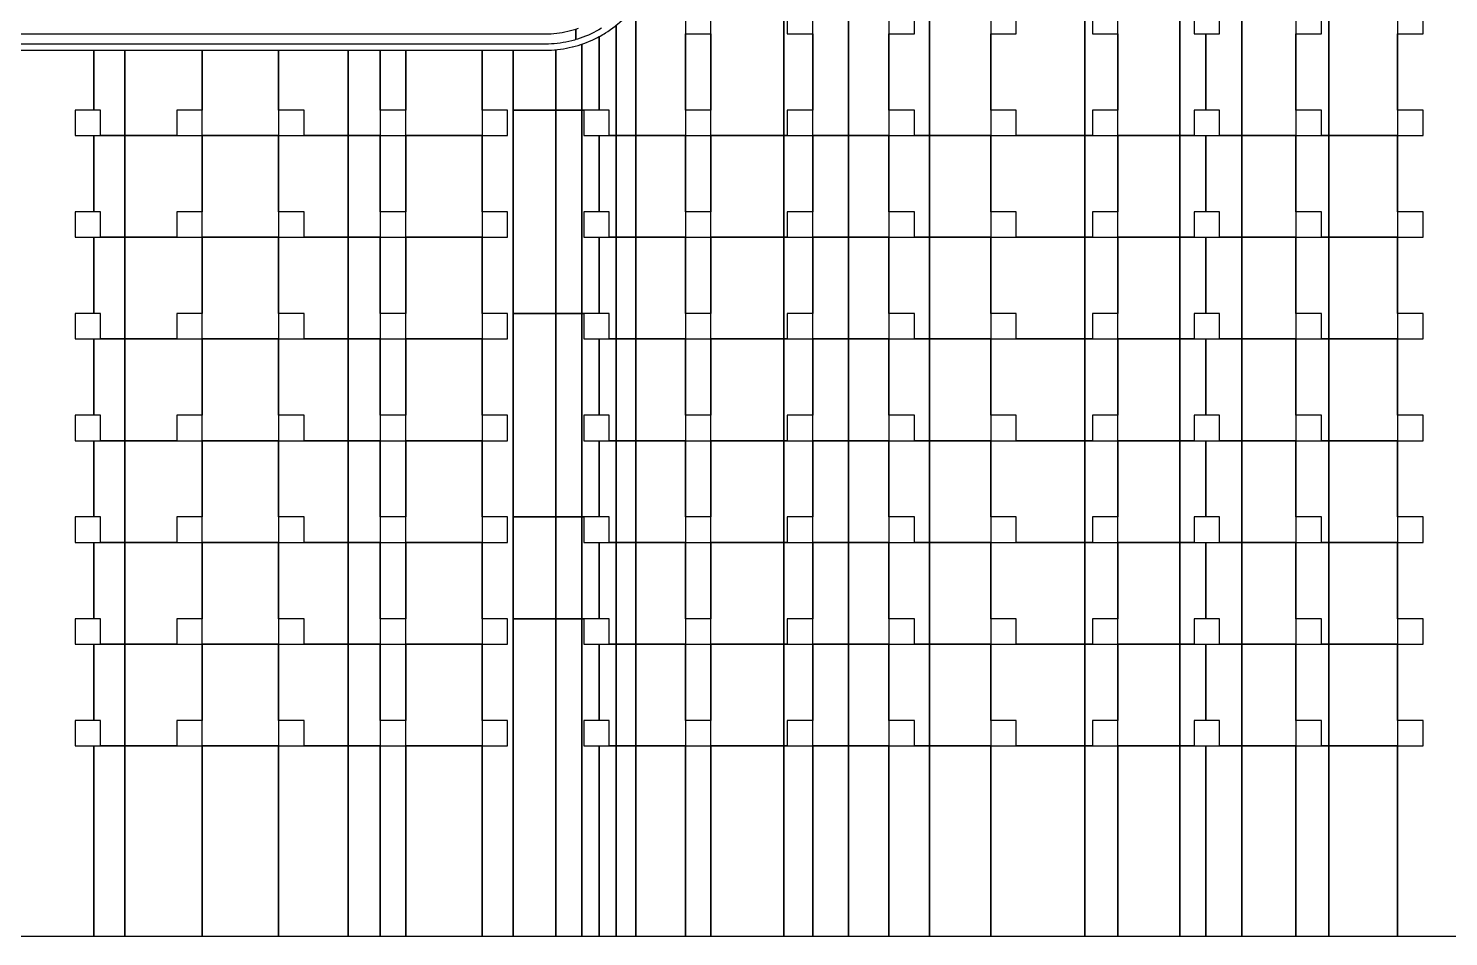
# Model space of a CAD drawing. Extents: x -4500 to 4500, y -3250 to 3250.
# Drawn here: x 442 to 1838, y -3250 to -2357 of the extents above; entities that cross this region are included whole.
import ezdxf

# ---------------------------------------------------------------- set-up
doc = ezdxf.new("R2010")
doc.units = 0
doc.layers.add('L1D100', color=4, linetype='CONTINUOUS')
doc.layers.add('L1D11', color=2, linetype='CONTINUOUS')

# ---------------------------------------------------------------- blocks, each defined once
blk = doc.blocks.new('TOP_main_1_Cheese_100')
at = {"layer": 'L1D100'}
for points in [[(1862.664, -3250), (1787.5, -3250), (1787.5, -3062.5), (1812.5, -3062.5), (1812.5, -3037.5), (1787.5, -3037.5), (1787.5, -2962.5), (1812.5, -2962.5), (1812.5, -2937.5), (1787.5, -2937.5), (1787.5, -2862.5), (1812.5, -2862.5), (1812.5, -2837.5), (1787.5, -2837.5), (1787.5, -2762.5), (1812.5, -2762.5), (1812.5, -2737.5), (1787.5, -2737.5), (1787.5, -2662.5), (1812.5, -2662.5), (1812.5, -2637.5), (1787.5, -2637.5), (1787.5, -2562.5), (1812.5, -2562.5), (1812.5, -2537.5), (1787.5, -2537.5), (1787.5, -2462.5), (1812.5, -2462.5), (1812.5, -2437.5), (1787.5, -2437.5), (1787.5, -2362.5), (1812.5, -2362.5), (1812.5, -2337.5)], [(1087.5, -2062.5), (1087.5, -2462.5), (1038.659, -2462.5), (1038.659, -2334.148)], [(412.5, -2378.6), (506.006, -2378.6), (506.006, -2437.5), (487.5, -2437.5), (487.5, -2462.5), (506.006, -2462.5), (506.006, -2537.5), (487.5, -2537.5), (487.5, -2562.5), (506.006, -2562.5), (506.006, -2637.5), (487.5, -2637.5), (487.5, -2662.5), (506.006, -2662.5), (506.006, -2737.5), (487.5, -2737.5), (487.5, -2762.5), (506.006, -2762.5), (506.006, -2837.5), (487.5, -2837.5), (487.5, -2862.5), (506.006, -2862.5), (506.006, -2937.5), (487.5, -2937.5), (487.5, -2962.5), (506.006, -2962.5), (506.006, -3037.5), (487.5, -3037.5), (487.5, -3062.5), (506.006, -3062.5), (506.006, -3250), (412.5, -3250)]]:
    blk.add_lwpolyline(points, dxfattribs=at)
for points in [[(1112.5, -2462.5), (1112.5, -2062.5), (1183.994, -2062.5), (1183.994, -2462.5)], [(1183.994, -2462.5), (1183.994, -2062.5), (1212.5, -2062.5), (1212.5, -2137.5), (1187.5, -2137.5), (1187.5, -2162.5), (1212.5, -2162.5), (1212.5, -2237.5), (1187.5, -2237.5), (1187.5, -2262.5), (1212.5, -2262.5), (1212.5, -2337.5), (1187.5, -2337.5), (1187.5, -2362.5), (1212.5, -2362.5), (1212.5, -2437.5), (1187.5, -2437.5), (1187.5, -2462.5)], [(1212.5, -2462.5), (1212.5, -2062.5), (1247.698, -2062.5), (1247.698, -2462.5)], [(1247.698, -2462.5), (1247.698, -2062.5), (1287.5, -2062.5), (1287.5, -2462.5)], [(1312.5, -2462.5), (1312.5, -2437.5), (1287.5, -2437.5), (1287.5, -2362.5), (1312.5, -2362.5), (1312.5, -2337.5), (1287.5, -2337.5), (1287.5, -2262.5), (1312.5, -2262.5), (1312.5, -2237.5), (1287.5, -2237.5), (1287.5, -2162.5), (1312.5, -2162.5), (1312.5, -2137.5), (1287.5, -2137.5), (1287.5, -2062.5), (1327.226, -2062.5), (1327.226, -2462.5)], [(1327.226, -2462.5), (1327.226, -2062.5), (1387.5, -2062.5), (1387.5, -2462.5)], [(1412.5, -2462.5), (1412.5, -2437.5), (1387.5, -2437.5), (1387.5, -2362.5), (1412.5, -2362.5), (1412.5, -2337.5), (1387.5, -2337.5), (1387.5, -2262.5), (1412.5, -2262.5), (1412.5, -2237.5), (1387.5, -2237.5), (1387.5, -2162.5), (1412.5, -2162.5), (1412.5, -2137.5), (1387.5, -2137.5), (1387.5, -2062.5), (1479.869, -2062.5), (1479.869, -2462.5)], [(1479.869, -2462.5), (1479.869, -2062.5), (1512.5, -2062.5), (1512.5, -2137.5), (1487.5, -2137.5), (1487.5, -2162.5), (1512.5, -2162.5), (1512.5, -2237.5), (1487.5, -2237.5), (1487.5, -2262.5), (1512.5, -2262.5), (1512.5, -2337.5), (1487.5, -2337.5), (1487.5, -2362.5), (1512.5, -2362.5), (1512.5, -2437.5), (1487.5, -2437.5), (1487.5, -2462.5)], [(1512.5, -2462.5), (1512.5, -2062.5), (1573.313, -2062.5), (1573.313, -2462.5)], [(1573.313, -2462.5), (1573.313, -2062.5), (1598.952, -2062.5), (1598.952, -2137.5), (1587.5, -2137.5), (1587.5, -2162.5), (1598.952, -2162.5), (1598.952, -2237.5), (1587.5, -2237.5), (1587.5, -2262.5), (1598.952, -2262.5), (1598.952, -2337.5), (1587.5, -2337.5), (1587.5, -2362.5), (1598.952, -2362.5), (1598.952, -2437.5), (1587.5, -2437.5), (1587.5, -2462.5)], [(1612.5, -2462.5), (1612.5, -2437.5), (1598.952, -2437.5), (1598.952, -2362.5), (1612.5, -2362.5), (1612.5, -2337.5), (1598.952, -2337.5), (1598.952, -2262.5), (1612.5, -2262.5), (1612.5, -2237.5), (1598.952, -2237.5), (1598.952, -2162.5), (1612.5, -2162.5), (1612.5, -2137.5), (1598.952, -2137.5), (1598.952, -2062.5), (1634.263, -2062.5), (1634.263, -2462.5)], [(1634.263, -2462.5), (1634.263, -2062.5), (1687.5, -2062.5), (1687.5, -2462.5)], [(1712.5, -2462.5), (1712.5, -2437.5), (1687.5, -2437.5), (1687.5, -2362.5), (1712.5, -2362.5), (1712.5, -2337.5), (1687.5, -2337.5), (1687.5, -2262.5), (1712.5, -2262.5), (1712.5, -2237.5), (1687.5, -2237.5), (1687.5, -2162.5), (1712.5, -2162.5), (1712.5, -2137.5), (1687.5, -2137.5), (1687.5, -2062.5), (1719.741, -2062.5), (1719.741, -2462.5)], [(1719.741, -2462.5), (1719.741, -2062.5), (1787.5, -2062.5), (1787.5, -2462.5)], [(1019.351, -2462.5), (1019.351, -2354.118), (1020.67, -2353.054), (1022.92, -2351.138), (1025.117, -2349.163), (1027.262, -2347.13), (1029.351, -2345.04), (1031.384, -2342.896), (1033.359, -2340.698), (1035.275, -2338.449), (1037.131, -2336.149), (1038.659, -2334.148), (1038.659, -2462.5)], [(1012.5, -2462.5), (1012.5, -2437.5), (1002.572, -2437.5), (1002.572, -2365.258), (1003.612, -2364.7), (1003.627, -2364.691), (1006.177, -2363.234), (1007.386, -2362.5), (1008.703, -2361.7), (1011.187, -2360.1), (1013.627, -2358.433), (1016.022, -2356.703), (1018.37, -2354.909), (1019.351, -2354.118), (1019.351, -2462.5)], [(960.061, -2437.5), (960.061, -2378.118), (961.629, -2377.971), (964.563, -2377.618), (967.486, -2377.187), (970.397, -2376.678), (973.293, -2376.092), (976.172, -2375.429), (976.306, -2375.394), (979.033, -2374.69), (981.873, -2373.874), (984.691, -2372.984), (985.694, -2372.637), (985.694, -2437.5)], [(985.694, -2437.5), (985.694, -2372.637), (987.484, -2372.018), (990.25, -2370.979), (992.987, -2369.866), (995.694, -2368.681), (998.368, -2367.425), (1001.008, -2366.097), (1002.572, -2365.258), (1002.572, -2437.5)], [(1087.5, -2437.5), (1087.5, -2362.5), (1112.5, -2362.5), (1112.5, -2437.5)], [(512.5, -2462.5), (512.5, -2437.5), (506.006, -2437.5), (506.006, -2378.6), (536.508, -2378.6), (536.508, -2462.5)], [(536.508, -2462.5), (536.508, -2378.6), (612.5, -2378.6), (612.5, -2437.5), (587.5, -2437.5), (587.5, -2462.5)], [(612.5, -2462.5), (612.5, -2378.6), (687.5, -2378.6), (687.5, -2462.5)], [(712.5, -2462.5), (712.5, -2437.5), (687.5, -2437.5), (687.5, -2378.6), (756, -2378.6), (756, -2462.5)], [(756, -2462.5), (756, -2378.6), (787.5, -2378.6), (787.5, -2462.5)], [(787.5, -2437.5), (787.5, -2378.6), (812.5, -2378.6), (812.5, -2437.5)], [(812.5, -2462.5), (812.5, -2378.6), (887.5, -2378.6), (887.5, -2462.5)], [(887.5, -3250), (887.5, -3062.5), (912.5, -3062.5), (912.5, -3037.5), (887.5, -3037.5), (887.5, -2962.5), (912.5, -2962.5), (912.5, -2937.5), (887.5, -2937.5), (887.5, -2862.5), (912.5, -2862.5), (912.5, -2837.5), (887.5, -2837.5), (887.5, -2762.5), (912.5, -2762.5), (912.5, -2737.5), (887.5, -2737.5), (887.5, -2662.5), (912.5, -2662.5), (912.5, -2637.5), (887.5, -2637.5), (887.5, -2562.5), (912.5, -2562.5), (912.5, -2537.5), (887.5, -2537.5), (887.5, -2462.5), (912.5, -2462.5), (912.5, -2437.5), (887.5, -2437.5), (887.5, -2378.6), (918.247, -2378.6), (918.247, -3250)], [(918.247, -2437.5), (918.247, -2378.6), (949.831, -2378.6), (952.786, -2378.561), (955.739, -2378.443), (958.687, -2378.246), (960.061, -2378.118), (960.061, -2437.5)], [(918.247, -2637.5), (918.247, -2437.5), (960.061, -2437.5), (960.061, -2637.5)], [(960.061, -2637.5), (960.061, -2437.5), (985.694, -2437.5), (985.694, -2637.5)], [(985.694, -2637.5), (985.694, -2437.5), (987.5, -2437.5), (987.5, -2462.5), (1002.572, -2462.5), (1002.572, -2537.5), (987.5, -2537.5), (987.5, -2562.5), (1002.572, -2562.5), (1002.572, -2637.5)], [(512.5, -2562.5), (512.5, -2537.5), (506.006, -2537.5), (506.006, -2462.5), (536.508, -2462.5), (536.508, -2562.5)], [(536.508, -2562.5), (536.508, -2462.5), (612.5, -2462.5), (612.5, -2537.5), (587.5, -2537.5), (587.5, -2562.5)], [(612.5, -2562.5), (612.5, -2462.5), (687.5, -2462.5), (687.5, -2562.5)], [(712.5, -2562.5), (712.5, -2537.5), (687.5, -2537.5), (687.5, -2462.5), (756, -2462.5), (756, -2562.5)], [(756, -2562.5), (756, -2462.5), (787.5, -2462.5), (787.5, -2562.5)], [(787.5, -2537.5), (787.5, -2462.5), (812.5, -2462.5), (812.5, -2537.5)], [(812.5, -2562.5), (812.5, -2462.5), (887.5, -2462.5), (887.5, -2562.5)], [(1012.5, -2562.5), (1012.5, -2537.5), (1002.572, -2537.5), (1002.572, -2462.5), (1019.351, -2462.5), (1019.351, -2562.5)], [(1019.351, -2562.5), (1019.351, -2462.5), (1038.659, -2462.5), (1038.659, -2562.5)], [(1038.659, -2562.5), (1038.659, -2462.5), (1087.5, -2462.5), (1087.5, -2562.5)], [(1087.5, -2537.5), (1087.5, -2462.5), (1112.5, -2462.5), (1112.5, -2537.5)], [(1112.5, -2562.5), (1112.5, -2462.5), (1183.994, -2462.5), (1183.994, -2562.5)], [(1183.994, -2562.5), (1183.994, -2462.5), (1212.5, -2462.5), (1212.5, -2537.5), (1187.5, -2537.5), (1187.5, -2562.5)], [(1212.5, -2562.5), (1212.5, -2462.5), (1247.698, -2462.5), (1247.698, -2562.5)], [(1247.698, -2562.5), (1247.698, -2462.5), (1287.5, -2462.5), (1287.5, -2562.5)], [(1312.5, -2562.5), (1312.5, -2537.5), (1287.5, -2537.5), (1287.5, -2462.5), (1327.226, -2462.5), (1327.226, -2562.5)], [(1327.226, -2562.5), (1327.226, -2462.5), (1387.5, -2462.5), (1387.5, -2562.5)], [(1412.5, -2562.5), (1412.5, -2537.5), (1387.5, -2537.5), (1387.5, -2462.5), (1479.869, -2462.5), (1479.869, -2562.5)], [(1479.869, -2562.5), (1479.869, -2462.5), (1512.5, -2462.5), (1512.5, -2537.5), (1487.5, -2537.5), (1487.5, -2562.5)], [(1512.5, -2562.5), (1512.5, -2462.5), (1573.313, -2462.5), (1573.313, -2562.5)], [(1573.313, -2562.5), (1573.313, -2462.5), (1598.952, -2462.5), (1598.952, -2537.5), (1587.5, -2537.5), (1587.5, -2562.5)], [(1612.5, -2562.5), (1612.5, -2537.5), (1598.952, -2537.5), (1598.952, -2462.5), (1634.263, -2462.5), (1634.263, -2562.5)], [(1634.263, -2562.5), (1634.263, -2462.5), (1687.5, -2462.5), (1687.5, -2562.5)], [(1712.5, -2562.5), (1712.5, -2537.5), (1687.5, -2537.5), (1687.5, -2462.5), (1719.741, -2462.5), (1719.741, -2562.5)], [(1719.741, -2562.5), (1719.741, -2462.5), (1787.5, -2462.5), (1787.5, -2562.5)], [(512.5, -2662.5), (512.5, -2637.5), (506.006, -2637.5), (506.006, -2562.5), (536.508, -2562.5), (536.508, -2662.5)], [(536.508, -2662.5), (536.508, -2562.5), (612.5, -2562.5), (612.5, -2637.5), (587.5, -2637.5), (587.5, -2662.5)], [(612.5, -2662.5), (612.5, -2562.5), (687.5, -2562.5), (687.5, -2662.5)], [(712.5, -2662.5), (712.5, -2637.5), (687.5, -2637.5), (687.5, -2562.5), (756, -2562.5), (756, -2662.5)], [(756, -2662.5), (756, -2562.5), (787.5, -2562.5), (787.5, -2662.5)], [(787.5, -2637.5), (787.5, -2562.5), (812.5, -2562.5), (812.5, -2637.5)], [(812.5, -2662.5), (812.5, -2562.5), (887.5, -2562.5), (887.5, -2662.5)], [(1012.5, -2662.5), (1012.5, -2637.5), (1002.572, -2637.5), (1002.572, -2562.5), (1019.351, -2562.5), (1019.351, -2662.5)], [(1019.351, -2662.5), (1019.351, -2562.5), (1038.659, -2562.5), (1038.659, -2662.5)], [(1038.659, -2662.5), (1038.659, -2562.5), (1087.5, -2562.5), (1087.5, -2662.5)], [(1087.5, -2637.5), (1087.5, -2562.5), (1112.5, -2562.5), (1112.5, -2637.5)], [(1112.5, -2662.5), (1112.5, -2562.5), (1183.994, -2562.5), (1183.994, -2662.5)], [(1183.994, -2662.5), (1183.994, -2562.5), (1212.5, -2562.5), (1212.5, -2637.5), (1187.5, -2637.5), (1187.5, -2662.5)], [(1212.5, -2662.5), (1212.5, -2562.5), (1247.698, -2562.5), (1247.698, -2662.5)], [(1247.698, -2662.5), (1247.698, -2562.5), (1287.5, -2562.5), (1287.5, -2662.5)], [(1312.5, -2662.5), (1312.5, -2637.5), (1287.5, -2637.5), (1287.5, -2562.5), (1327.226, -2562.5), (1327.226, -2662.5)], [(1327.226, -2662.5), (1327.226, -2562.5), (1387.5, -2562.5), (1387.5, -2662.5)], [(1412.5, -2662.5), (1412.5, -2637.5), (1387.5, -2637.5), (1387.5, -2562.5), (1479.869, -2562.5), (1479.869, -2662.5)], [(1479.869, -2662.5), (1479.869, -2562.5), (1512.5, -2562.5), (1512.5, -2637.5), (1487.5, -2637.5), (1487.5, -2662.5)], [(1512.5, -2662.5), (1512.5, -2562.5), (1573.313, -2562.5), (1573.313, -2662.5)], [(1573.313, -2662.5), (1573.313, -2562.5), (1598.952, -2562.5), (1598.952, -2637.5), (1587.5, -2637.5), (1587.5, -2662.5)], [(1612.5, -2662.5), (1612.5, -2637.5), (1598.952, -2637.5), (1598.952, -2562.5), (1634.263, -2562.5), (1634.263, -2662.5)], [(1634.263, -2662.5), (1634.263, -2562.5), (1687.5, -2562.5), (1687.5, -2662.5)], [(1712.5, -2662.5), (1712.5, -2637.5), (1687.5, -2637.5), (1687.5, -2562.5), (1719.741, -2562.5), (1719.741, -2662.5)], [(1719.741, -2662.5), (1719.741, -2562.5), (1787.5, -2562.5), (1787.5, -2662.5)], [(918.247, -2837.5), (918.247, -2637.5), (960.061, -2637.5), (960.061, -2837.5)], [(960.061, -2837.5), (960.061, -2637.5), (985.694, -2637.5), (985.694, -2837.5)], [(985.694, -2837.5), (985.694, -2637.5), (987.5, -2637.5), (987.5, -2662.5), (1002.572, -2662.5), (1002.572, -2737.5), (987.5, -2737.5), (987.5, -2762.5), (1002.572, -2762.5), (1002.572, -2837.5)], [(512.5, -2762.5), (512.5, -2737.5), (506.006, -2737.5), (506.006, -2662.5), (536.508, -2662.5), (536.508, -2762.5)], [(536.508, -2762.5), (536.508, -2662.5), (612.5, -2662.5), (612.5, -2737.5), (587.5, -2737.5), (587.5, -2762.5)], [(612.5, -2762.5), (612.5, -2662.5), (687.5, -2662.5), (687.5, -2762.5)], [(712.5, -2762.5), (712.5, -2737.5), (687.5, -2737.5), (687.5, -2662.5), (756, -2662.5), (756, -2762.5)], [(756, -2762.5), (756, -2662.5), (787.5, -2662.5), (787.5, -2762.5)], [(787.5, -2737.5), (787.5, -2662.5), (812.5, -2662.5), (812.5, -2737.5)], [(812.5, -2762.5), (812.5, -2662.5), (887.5, -2662.5), (887.5, -2762.5)], [(1012.5, -2762.5), (1012.5, -2737.5), (1002.572, -2737.5), (1002.572, -2662.5), (1019.351, -2662.5), (1019.351, -2762.5)], [(1019.351, -2762.5), (1019.351, -2662.5), (1038.659, -2662.5), (1038.659, -2762.5)], [(1038.659, -2762.5), (1038.659, -2662.5), (1087.5, -2662.5), (1087.5, -2762.5)], [(1087.5, -2737.5), (1087.5, -2662.5), (1112.5, -2662.5), (1112.5, -2737.5)], [(1112.5, -2762.5), (1112.5, -2662.5), (1183.994, -2662.5), (1183.994, -2762.5)], [(1183.994, -2762.5), (1183.994, -2662.5), (1212.5, -2662.5), (1212.5, -2737.5), (1187.5, -2737.5), (1187.5, -2762.5)], [(1212.5, -2762.5), (1212.5, -2662.5), (1247.698, -2662.5), (1247.698, -2762.5)], [(1247.698, -2762.5), (1247.698, -2662.5), (1287.5, -2662.5), (1287.5, -2762.5)], [(1312.5, -2762.5), (1312.5, -2737.5), (1287.5, -2737.5), (1287.5, -2662.5), (1327.226, -2662.5), (1327.226, -2762.5)], [(1327.226, -2762.5), (1327.226, -2662.5), (1387.5, -2662.5), (1387.5, -2762.5)], [(1412.5, -2762.5), (1412.5, -2737.5), (1387.5, -2737.5), (1387.5, -2662.5), (1479.869, -2662.5), (1479.869, -2762.5)], [(1479.869, -2762.5), (1479.869, -2662.5), (1512.5, -2662.5), (1512.5, -2737.5), (1487.5, -2737.5), (1487.5, -2762.5)], [(1512.5, -2762.5), (1512.5, -2662.5), (1573.313, -2662.5), (1573.313, -2762.5)], [(1573.313, -2762.5), (1573.313, -2662.5), (1598.952, -2662.5), (1598.952, -2737.5), (1587.5, -2737.5), (1587.5, -2762.5)], [(1612.5, -2762.5), (1612.5, -2737.5), (1598.952, -2737.5), (1598.952, -2662.5), (1634.263, -2662.5), (1634.263, -2762.5)], [(1634.263, -2762.5), (1634.263, -2662.5), (1687.5, -2662.5), (1687.5, -2762.5)], [(1712.5, -2762.5), (1712.5, -2737.5), (1687.5, -2737.5), (1687.5, -2662.5), (1719.741, -2662.5), (1719.741, -2762.5)], [(1719.741, -2762.5), (1719.741, -2662.5), (1787.5, -2662.5), (1787.5, -2762.5)], [(512.5, -2862.5), (512.5, -2837.5), (506.006, -2837.5), (506.006, -2762.5), (536.508, -2762.5), (536.508, -2862.5)], [(536.508, -2862.5), (536.508, -2762.5), (612.5, -2762.5), (612.5, -2837.5), (587.5, -2837.5), (587.5, -2862.5)], [(612.5, -2862.5), (612.5, -2762.5), (687.5, -2762.5), (687.5, -2862.5)], [(712.5, -2862.5), (712.5, -2837.5), (687.5, -2837.5), (687.5, -2762.5), (756, -2762.5), (756, -2862.5)], [(756, -2862.5), (756, -2762.5), (787.5, -2762.5), (787.5, -2862.5)], [(787.5, -2837.5), (787.5, -2762.5), (812.5, -2762.5), (812.5, -2837.5)], [(812.5, -2862.5), (812.5, -2762.5), (887.5, -2762.5), (887.5, -2862.5)], [(1012.5, -2862.5), (1012.5, -2837.5), (1002.572, -2837.5), (1002.572, -2762.5), (1019.351, -2762.5), (1019.351, -2862.5)], [(1019.351, -2862.5), (1019.351, -2762.5), (1038.659, -2762.5), (1038.659, -2862.5)], [(1038.659, -2862.5), (1038.659, -2762.5), (1087.5, -2762.5), (1087.5, -2862.5)], [(1087.5, -2837.5), (1087.5, -2762.5), (1112.5, -2762.5), (1112.5, -2837.5)], [(1112.5, -2862.5), (1112.5, -2762.5), (1183.994, -2762.5), (1183.994, -2862.5)], [(1183.994, -2862.5), (1183.994, -2762.5), (1212.5, -2762.5), (1212.5, -2837.5), (1187.5, -2837.5), (1187.5, -2862.5)], [(1212.5, -2862.5), (1212.5, -2762.5), (1247.698, -2762.5), (1247.698, -2862.5)], [(1247.698, -2862.5), (1247.698, -2762.5), (1287.5, -2762.5), (1287.5, -2862.5)], [(1312.5, -2862.5), (1312.5, -2837.5), (1287.5, -2837.5), (1287.5, -2762.5), (1327.226, -2762.5), (1327.226, -2862.5)], [(1327.226, -2862.5), (1327.226, -2762.5), (1387.5, -2762.5), (1387.5, -2862.5)], [(1412.5, -2862.5), (1412.5, -2837.5), (1387.5, -2837.5), (1387.5, -2762.5), (1479.869, -2762.5), (1479.869, -2862.5)], [(1479.869, -2862.5), (1479.869, -2762.5), (1512.5, -2762.5), (1512.5, -2837.5), (1487.5, -2837.5), (1487.5, -2862.5)], [(1512.5, -2862.5), (1512.5, -2762.5), (1573.313, -2762.5), (1573.313, -2862.5)], [(1573.313, -2862.5), (1573.313, -2762.5), (1598.952, -2762.5), (1598.952, -2837.5), (1587.5, -2837.5), (1587.5, -2862.5)], [(1612.5, -2862.5), (1612.5, -2837.5), (1598.952, -2837.5), (1598.952, -2762.5), (1634.263, -2762.5), (1634.263, -2862.5)], [(1634.263, -2862.5), (1634.263, -2762.5), (1687.5, -2762.5), (1687.5, -2862.5)], [(1712.5, -2862.5), (1712.5, -2837.5), (1687.5, -2837.5), (1687.5, -2762.5), (1719.741, -2762.5), (1719.741, -2862.5)], [(1719.741, -2862.5), (1719.741, -2762.5), (1787.5, -2762.5), (1787.5, -2862.5)], [(918.247, -2937.5), (918.247, -2837.5), (960.061, -2837.5), (960.061, -2937.5)], [(960.061, -2937.5), (960.061, -2837.5), (985.694, -2837.5), (985.694, -2937.5)], [(985.694, -2937.5), (985.694, -2837.5), (987.5, -2837.5), (987.5, -2862.5), (1002.572, -2862.5), (1002.572, -2937.5)], [(512.5, -2962.5), (512.5, -2937.5), (506.006, -2937.5), (506.006, -2862.5), (536.508, -2862.5), (536.508, -2962.5)], [(536.508, -2962.5), (536.508, -2862.5), (612.5, -2862.5), (612.5, -2937.5), (587.5, -2937.5), (587.5, -2962.5)], [(612.5, -2962.5), (612.5, -2862.5), (687.5, -2862.5), (687.5, -2962.5)], [(712.5, -2962.5), (712.5, -2937.5), (687.5, -2937.5), (687.5, -2862.5), (756, -2862.5), (756, -2962.5)], [(756, -2962.5), (756, -2862.5), (787.5, -2862.5), (787.5, -2962.5)], [(787.5, -2937.5), (787.5, -2862.5), (812.5, -2862.5), (812.5, -2937.5)], [(812.5, -2962.5), (812.5, -2862.5), (887.5, -2862.5), (887.5, -2962.5)], [(1012.5, -2962.5), (1012.5, -2937.5), (1002.572, -2937.5), (1002.572, -2862.5), (1019.351, -2862.5), (1019.351, -2962.5)], [(1019.351, -2962.5), (1019.351, -2862.5), (1038.659, -2862.5), (1038.659, -2962.5)], [(1038.659, -2962.5), (1038.659, -2862.5), (1087.5, -2862.5), (1087.5, -2962.5)], [(1087.5, -2937.5), (1087.5, -2862.5), (1112.5, -2862.5), (1112.5, -2937.5)], [(1112.5, -2962.5), (1112.5, -2862.5), (1183.994, -2862.5), (1183.994, -2962.5)], [(1183.994, -2962.5), (1183.994, -2862.5), (1212.5, -2862.5), (1212.5, -2937.5), (1187.5, -2937.5), (1187.5, -2962.5)], [(1212.5, -2962.5), (1212.5, -2862.5), (1247.698, -2862.5), (1247.698, -2962.5)], [(1247.698, -2962.5), (1247.698, -2862.5), (1287.5, -2862.5), (1287.5, -2962.5)], [(1312.5, -2962.5), (1312.5, -2937.5), (1287.5, -2937.5), (1287.5, -2862.5), (1327.226, -2862.5), (1327.226, -2962.5)], [(1327.226, -2962.5), (1327.226, -2862.5), (1387.5, -2862.5), (1387.5, -2962.5)], [(1412.5, -2962.5), (1412.5, -2937.5), (1387.5, -2937.5), (1387.5, -2862.5), (1479.869, -2862.5), (1479.869, -2962.5)], [(1479.869, -2962.5), (1479.869, -2862.5), (1512.5, -2862.5), (1512.5, -2937.5), (1487.5, -2937.5), (1487.5, -2962.5)], [(1512.5, -2962.5), (1512.5, -2862.5), (1573.313, -2862.5), (1573.313, -2962.5)], [(1573.313, -2962.5), (1573.313, -2862.5), (1598.952, -2862.5), (1598.952, -2937.5), (1587.5, -2937.5), (1587.5, -2962.5)], [(1612.5, -2962.5), (1612.5, -2937.5), (1598.952, -2937.5), (1598.952, -2862.5), (1634.263, -2862.5), (1634.263, -2962.5)], [(1634.263, -2962.5), (1634.263, -2862.5), (1687.5, -2862.5), (1687.5, -2962.5)], [(1712.5, -2962.5), (1712.5, -2937.5), (1687.5, -2937.5), (1687.5, -2862.5), (1719.741, -2862.5), (1719.741, -2962.5)], [(1719.741, -2962.5), (1719.741, -2862.5), (1787.5, -2862.5), (1787.5, -2962.5)], [(918.247, -3250), (918.247, -2937.5), (960.061, -2937.5), (960.061, -3250)], [(960.061, -3250), (960.061, -2937.5), (985.694, -2937.5), (985.694, -3250)], [(985.694, -3250), (985.694, -2937.5), (987.5, -2937.5), (987.5, -2962.5), (1002.572, -2962.5), (1002.572, -3037.5), (987.5, -3037.5), (987.5, -3062.5), (1002.572, -3062.5), (1002.572, -3250)], [(512.5, -3062.5), (512.5, -3037.5), (506.006, -3037.5), (506.006, -2962.5), (536.508, -2962.5), (536.508, -3062.5)], [(536.508, -3062.5), (536.508, -2962.5), (612.5, -2962.5), (612.5, -3037.5), (587.5, -3037.5), (587.5, -3062.5)], [(612.5, -3062.5), (612.5, -2962.5), (687.5, -2962.5), (687.5, -3062.5)], [(712.5, -3062.5), (712.5, -3037.5), (687.5, -3037.5), (687.5, -2962.5), (756, -2962.5), (756, -3062.5)], [(756, -3062.5), (756, -2962.5), (787.5, -2962.5), (787.5, -3062.5)], [(787.5, -3037.5), (787.5, -2962.5), (812.5, -2962.5), (812.5, -3037.5)], [(812.5, -3062.5), (812.5, -2962.5), (887.5, -2962.5), (887.5, -3062.5)], [(1012.5, -3062.5), (1012.5, -3037.5), (1002.572, -3037.5), (1002.572, -2962.5), (1019.351, -2962.5), (1019.351, -3062.5)], [(1019.351, -3062.5), (1019.351, -2962.5), (1038.659, -2962.5), (1038.659, -3062.5)], [(1038.659, -3062.5), (1038.659, -2962.5), (1087.5, -2962.5), (1087.5, -3062.5)], [(1087.5, -3037.5), (1087.5, -2962.5), (1112.5, -2962.5), (1112.5, -3037.5)], [(1112.5, -3062.5), (1112.5, -2962.5), (1183.994, -2962.5), (1183.994, -3062.5)], [(1183.994, -3062.5), (1183.994, -2962.5), (1212.5, -2962.5), (1212.5, -3037.5), (1187.5, -3037.5), (1187.5, -3062.5)], [(1212.5, -3062.5), (1212.5, -2962.5), (1247.698, -2962.5), (1247.698, -3062.5)], [(1247.698, -3062.5), (1247.698, -2962.5), (1287.5, -2962.5), (1287.5, -3062.5)], [(1312.5, -3062.5), (1312.5, -3037.5), (1287.5, -3037.5), (1287.5, -2962.5), (1327.226, -2962.5), (1327.226, -3062.5)], [(1327.226, -3062.5), (1327.226, -2962.5), (1387.5, -2962.5), (1387.5, -3062.5)], [(1412.5, -3062.5), (1412.5, -3037.5), (1387.5, -3037.5), (1387.5, -2962.5), (1479.869, -2962.5), (1479.869, -3062.5)], [(1479.869, -3062.5), (1479.869, -2962.5), (1512.5, -2962.5), (1512.5, -3037.5), (1487.5, -3037.5), (1487.5, -3062.5)], [(1512.5, -3062.5), (1512.5, -2962.5), (1573.313, -2962.5), (1573.313, -3062.5)], [(1573.313, -3062.5), (1573.313, -2962.5), (1598.952, -2962.5), (1598.952, -3037.5), (1587.5, -3037.5), (1587.5, -3062.5)], [(1612.5, -3062.5), (1612.5, -3037.5), (1598.952, -3037.5), (1598.952, -2962.5), (1634.263, -2962.5), (1634.263, -3062.5)], [(1634.263, -3062.5), (1634.263, -2962.5), (1687.5, -2962.5), (1687.5, -3062.5)], [(1712.5, -3062.5), (1712.5, -3037.5), (1687.5, -3037.5), (1687.5, -2962.5), (1719.741, -2962.5), (1719.741, -3062.5)], [(1719.741, -3062.5), (1719.741, -2962.5), (1787.5, -2962.5), (1787.5, -3062.5)], [(506.006, -3250), (506.006, -3062.5), (536.508, -3062.5), (536.508, -3250)], [(536.508, -3250), (536.508, -3062.5), (612.5, -3062.5), (612.5, -3250)], [(612.5, -3250), (612.5, -3062.5), (687.5, -3062.5), (687.5, -3250)], [(687.5, -3250), (687.5, -3062.5), (756, -3062.5), (756, -3250)], [(756, -3250), (756, -3062.5), (787.5, -3062.5), (787.5, -3250)], [(787.5, -3250), (787.5, -3062.5), (812.5, -3062.5), (812.5, -3250)], [(812.5, -3250), (812.5, -3062.5), (887.5, -3062.5), (887.5, -3250)], [(1002.572, -3250), (1002.572, -3062.5), (1019.351, -3062.5), (1019.351, -3250)], [(1019.351, -3250), (1019.351, -3062.5), (1038.659, -3062.5), (1038.659, -3250)], [(1038.659, -3250), (1038.659, -3062.5), (1087.5, -3062.5), (1087.5, -3250)], [(1087.5, -3250), (1087.5, -3062.5), (1112.5, -3062.5), (1112.5, -3250)], [(1112.5, -3250), (1112.5, -3062.5), (1183.994, -3062.5), (1183.994, -3250)], [(1183.994, -3250), (1183.994, -3062.5), (1212.5, -3062.5), (1212.5, -3250)], [(1212.5, -3250), (1212.5, -3062.5), (1247.698, -3062.5), (1247.698, -3250)], [(1247.698, -3250), (1247.698, -3062.5), (1287.5, -3062.5), (1287.5, -3250)], [(1287.5, -3250), (1287.5, -3062.5), (1327.226, -3062.5), (1327.226, -3250)], [(1327.226, -3250), (1327.226, -3062.5), (1387.5, -3062.5), (1387.5, -3250)], [(1387.5, -3250), (1387.5, -3062.5), (1479.869, -3062.5), (1479.869, -3250)], [(1479.869, -3250), (1479.869, -3062.5), (1512.5, -3062.5), (1512.5, -3250)], [(1512.5, -3250), (1512.5, -3062.5), (1573.313, -3062.5), (1573.313, -3250)], [(1573.313, -3250), (1573.313, -3062.5), (1598.952, -3062.5), (1598.952, -3250)], [(1598.952, -3250), (1598.952, -3062.5), (1634.263, -3062.5), (1634.263, -3250)], [(1634.263, -3250), (1634.263, -3062.5), (1687.5, -3062.5), (1687.5, -3250)], [(1687.5, -3250), (1687.5, -3062.5), (1719.741, -3062.5), (1719.741, -3250)], [(1719.741, -3250), (1719.741, -3062.5), (1787.5, -3062.5), (1787.5, -3250)]]:
    blk.add_lwpolyline(points, close=True, dxfattribs=at)
blk = doc.blocks.new('TOP_main_1')
at = {"layer": 'L1D11'}
for points in [[(1004.812, -2357.053), (1002.326, -2358.534), (999.801, -2359.946), (997.238, -2361.288), (994.639, -2362.558), (992.005, -2363.757), (989.34, -2364.883), (986.645, -2365.934), (983.922, -2366.911), (981.173, -2367.813), (979.71, -2368.248), (979.71, -2357.779), (982.32, -2356.871)], [(-189.639, -2362.6), (949.831, -2362.6), (952.594, -2362.56), (955.355, -2362.439), (958.11, -2362.239), (960.859, -2361.958), (963.599, -2361.597), (966.326, -2361.157), (969.04, -2360.638), (971.738, -2360.04), (974.417, -2359.363), (977.075, -2358.609), (979.71, -2357.779), (979.71, -2368.248), (978.4, -2368.639), (975.605, -2369.387), (972.791, -2370.059), (969.959, -2370.653), (967.112, -2371.168), (964.252, -2371.605), (961.381, -2371.963), (958.501, -2372.241), (955.615, -2372.441), (952.724, -2372.56), (949.831, -2372.6), (-189.639, -2372.6)]]:
    blk.add_lwpolyline(points, dxfattribs=at)
blk.add_blockref('TOP_main_1_Cheese_100', (0, 0))
blk = doc.blocks.new('TOP_main')
blk.add_blockref('TOP_main_1', (0, 0))

msp = doc.modelspace()

# ---------------------------------------------------------------- block references
msp.add_blockref('TOP_main', (0, 0))

doc.saveas('drawing.dxf')
